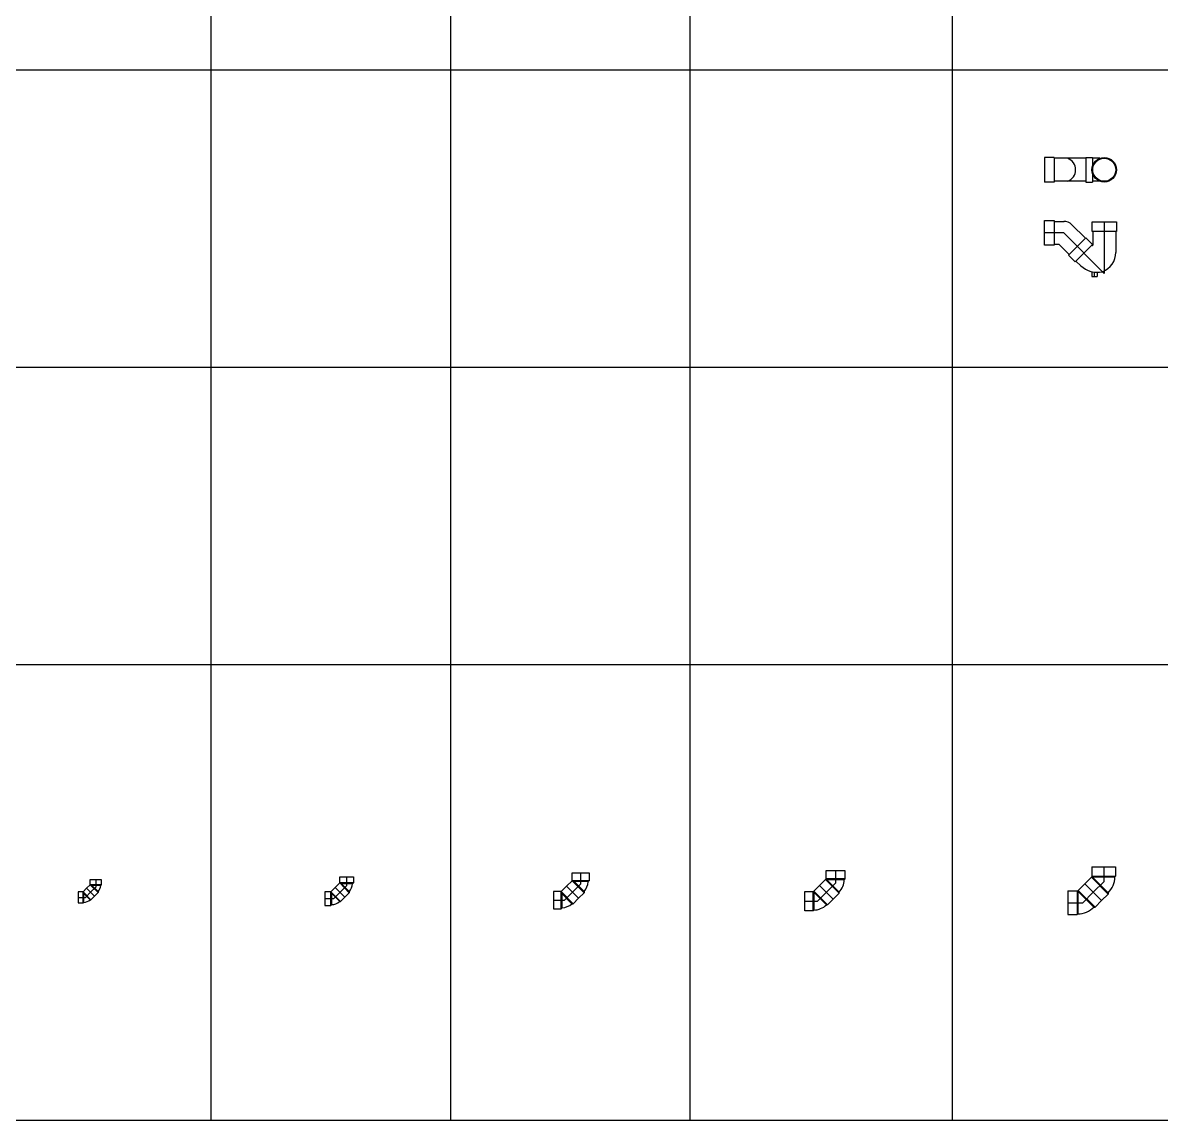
# Model space of a CAD drawing. Header units: millimetres. Extents: x 1218 to 72853, y -34712 to 16286.
# Drawn here: x 4288 to 7358, y 4170 to 7131 of the extents above; entities that cross this region are included whole.
import ezdxf

# ---------------------------------------------------------------- set-up
doc = ezdxf.new("R2010")
doc.units = ezdxf.units.MM
doc.linetypes.add('CENTER', pattern=[50.8, 31.75, -6.35, 6.35, -6.35])
doc.styles.get("Standard").update_dxf_attribs({"font": 'arial.ttf'})

# ---------------------------------------------------------------- blocks, each defined once
blk = doc.blocks.new('CONTHO-D60 uPVC')
for p, q in [((32, 156.1), (-32, 156.1)), ((-32, 131.1), (-32, 156.1)), ((32, 131.1), (32, 156.1)), ((32, 131.1), (-32, 131.1)), ((-30, 48.1), (-30, 131.1)), ((30, 48.1), (30, 131.1)), ((32, 48.1), (-32, 48.1)), ((-32, 48.1), (-32, 30.4)), ((-10, 30.4), (-32, 30.4)), ((-30, 11.1), (-30, 30.4)), ((32, 30.4), (10, 30.4)), ((30, 11.1), (30, 30.4)), ((32, 48.1), (32, 30.4))]:
    blk.add_line(p, q)
for radius in [32, 30]:
    blk.add_circle((0, 0), radius)
blk.add_arc((0, 106.6), 31.8, 199.4712, 340.5288)
at = {"flags": 1}
blk.add_attdef('AMC', (0, 131.1), '', height=0.5, dxfattribs=at)
blk = doc.blocks.new('CONTHODUNG-D60 uPVC')
at = {"ltscale": 100}
for p, q in [((-25, 30), (1.2, 30)), ((20.3, 22.1), (56.6, -14.1)), ((76.1, 3.9), (76.1, -32.4)), ((136.1, 3.9), (136.1, -51.1)), ((-25, -30), (-12.4, -30)), ((-12.4, -30), (14.1, -56.6)), ((75.2, -32.8), (74.2, -31.8)), ((44.5, -85.9), (31.8, -74.2)), ((73.2, -101.4), (73.2, -114.3)), ((73.2, -114.3), (87.2, -114.3)), ((87.2, -103.1), (87.2, -114.3))]:
    blk.add_line(p, q, dxfattribs=at)
at = {"color": 8, "linetype": 'CENTER', "ltscale": 20}
for p, q in [((0, 0), (-50, 0)), ((106.1, -106.1), (0, 0)), ((106.1, 28.9), (106.1, -106.1)), ((80.2, -114.3), (80.2, -102.6))]:
    blk.add_line(p, q, dxfattribs=at)
at = {"ltscale": 100}
for points in [[(-25, 32), (-25, -32), (-50, -32), (-50, 32)], [(74.1, 28.9), (138.1, 28.9), (138.1, 3.9), (74.1, 3.9)], [(12.7, -58), (58, -12.7), (75.7, -30.4), (30.4, -75.7)]]:
    blk.add_lwpolyline(points, close=True, dxfattribs=at)
for centre, radius, start, end in [((0.6, 1.5), 28.5, 43.7558, 91.2442), ((75.6, -32.4), 0.5, 225, 0), ((82.1, -51.2), 54, 291.1039, 0.1294), ((87.7, -40.1), 63, 226.7252, 282.6503)]:
    blk.add_arc(centre, radius, start, end, dxfattribs=at)
at = {"flags": 1}
blk.add_attdef('AMC', (-25, 0), '', height=0.5, dxfattribs=at)
blk = doc.blocks.new('2CO45-D27 uPVC')
at = {"color": 8}
for p, q in [((15, 34.2), (-15, 34.2)), ((6.2, 13), (-15, 34.2)), ((10.5, 32.5), (-10.9, 32.5)), ((5.2, 16.4), (-10.9, 32.5)), ((-34.2, -15), (-34.2, 15)), ((-13, -6.2), (-34.2, 15)), ((-32.5, -10.5), (-32.5, 10.9)), ((-16.4, -5.2), (-32.5, 10.9))]:
    blk.add_line(p, q, dxfattribs=at)
for points in [[(6.2, 15.4), (6.2, 13), (-3.4, 3.4), (-24.6, 24.6), (-15, 34.2), (-15, 47.8), (15, 47.8), (15, 34.2), (13.3, 32.5)], [(-15.4, -6.2), (-13, -6.2), (-3.4, 3.4), (-24.6, 24.6), (-34.2, 15), (-47.8, 15), (-47.8, -15), (-34.2, -15), (-32.5, -13.3)]]:
    blk.add_lwpolyline(points)
at = {"color": 8, "linetype": 'CENTER'}
for points in [[(0, 47.8), (0, 28), (-14, 14)], [(-47.8, 0), (-28, 0), (-14, 14)]]:
    blk.add_lwpolyline(points, dxfattribs=at)
for centre, start, end in [((-14.4, 34), 317.8832, 356.8653), ((-34, 14.4), 273.1347, 312.1168)]:
    blk.add_arc(centre, 27.9, start, end)
at = {"color": 8}
for points, knots in [([(-10.9, 32.5), (-11.2, 32.6), (-11.4, 32.7), (-12, 33), (-12.3, 33.1), (-12.9, 33.4), (-13.2, 33.5), (-13.7, 33.7), (-13.9, 33.8), (-14.3, 33.9), (-14.5, 34), (-14.7, 34.1), (-14.8, 34.1), (-15, 34.2), (-15, 34.2), (-15, 34.2)], [2.849445, 2.849445, 2.849445, 2.849445, 4.160717, 4.160717, 6.241076, 6.241076, 8.321435, 8.321435, 10.281148, 10.281148, 12.240862, 12.240862, 14.200576, 14.200576, 16.16029, 16.16029, 16.16029, 16.16029]), ([(13.4, 32.5), (13.4, 32.5), (13.4, 32.5), (13.3, 32.5), (13.2, 32.5), (13.1, 32.5), (12.9, 32.5), (12.7, 32.5), (12.6, 32.5), (12.2, 32.5), (12.1, 32.5), (11.7, 32.5), (11.4, 32.5), (11, 32.5), (10.8, 32.5), (10.5, 32.5)], [119.606602, 119.606602, 119.606602, 119.606602, 121.456409, 121.456409, 123.306217, 123.306217, 125.156024, 125.156024, 127.005832, 127.005832, 128.857042, 128.857042, 130.708253, 130.708253, 132.276698, 132.276698, 132.276698, 132.276698]), ([(-32.5, 10.9), (-32.6, 11.2), (-32.7, 11.4), (-33, 12), (-33.1, 12.3), (-33.4, 12.9), (-33.5, 13.2), (-33.7, 13.7), (-33.8, 13.9), (-33.9, 14.3), (-34, 14.5), (-34.1, 14.7), (-34.1, 14.8), (-34.2, 15), (-34.2, 15), (-34.2, 15)], [2.849445, 2.849445, 2.849445, 2.849445, 4.160717, 4.160717, 6.241076, 6.241076, 8.321435, 8.321435, 10.281148, 10.281148, 12.240862, 12.240862, 14.200576, 14.200576, 16.16029, 16.16029, 16.16029, 16.16029]), ([(5.2, 16.4), (5.3, 16.2), (5.4, 16.1), (5.6, 16), (5.7, 15.8), (5.9, 15.7), (6, 15.6), (6.1, 15.5), (6.2, 15.4), (6.2, 15.4), (6.2, 15.4), (6.2, 15.4)], [110.485651, 110.485651, 110.485651, 110.485651, 111.980659, 111.980659, 113.830682, 113.830682, 115.680705, 115.680705, 117.530728, 117.530728, 119.38075, 119.38075, 119.38075, 119.38075]), ([(-32.5, -13.4), (-32.5, -13.4), (-32.5, -13.4), (-32.5, -13.3), (-32.5, -13.2), (-32.5, -13.1), (-32.5, -12.9), (-32.5, -12.7), (-32.5, -12.6), (-32.5, -12.2), (-32.5, -12.1), (-32.5, -11.7), (-32.5, -11.4), (-32.5, -11), (-32.5, -10.8), (-32.5, -10.5)], [119.606602, 119.606602, 119.606602, 119.606602, 121.456409, 121.456409, 123.306217, 123.306217, 125.156024, 125.156024, 127.005832, 127.005832, 128.857042, 128.857042, 130.708253, 130.708253, 132.276698, 132.276698, 132.276698, 132.276698]), ([(-16.4, -5.2), (-16.2, -5.3), (-16.1, -5.4), (-16, -5.6), (-15.8, -5.7), (-15.7, -5.9), (-15.6, -6), (-15.5, -6.1), (-15.4, -6.2), (-15.4, -6.2), (-15.4, -6.2), (-15.4, -6.2)], [110.485651, 110.485651, 110.485651, 110.485651, 111.980659, 111.980659, 113.830682, 113.830682, 115.680705, 115.680705, 117.530728, 117.530728, 119.38075, 119.38075, 119.38075, 119.38075])]:
    blk.add_open_spline(points, degree=3, knots=knots, dxfattribs=at)
at = {"flags": 1}
for p in [(0, 34.2), (-34.2, -0.1)]:
    blk.add_attdef('AMC', p, '', height=0.5, dxfattribs=at)
blk = doc.blocks.new('2CO45-D34 uPVC')
at = {"color": 8}
for p, q in [((18.4, 42), (-18.4, 42)), ((7.6, 15.9), (-18.4, 42)), ((12.9, 39.9), (-13.4, 39.9)), ((6.4, 20.1), (-13.4, 39.9)), ((-42, -18.4), (-42, 18.4)), ((-15.9, -7.6), (-42, 18.4)), ((-39.9, -12.9), (-39.9, 13.4)), ((-20.1, -6.4), (-39.9, 13.4))]:
    blk.add_line(p, q, dxfattribs=at)
for points in [[(7.6, 18.9), (7.6, 15.9), (-4.2, 4.2), (-30.2, 30.2), (-18.4, 42), (-18.4, 58.6), (18.4, 58.6), (18.4, 42), (16.3, 39.9)], [(-18.9, -7.6), (-15.9, -7.6), (-4.2, 4.2), (-30.2, 30.2), (-42, 18.4), (-58.6, 18.4), (-58.6, -18.4), (-42, -18.4), (-39.9, -16.3)]]:
    blk.add_lwpolyline(points)
at = {"color": 8, "linetype": 'CENTER'}
for points in [[(0, 58.6), (0, 34.3), (-17.2, 17.2)], [(-58.6, 0), (-34.3, 0), (-17.2, 17.2)]]:
    blk.add_lwpolyline(points, dxfattribs=at)
for centre, start, end in [((-17.7, 41.8), 317.8832, 356.8653), ((-41.8, 17.7), 273.1347, 312.1168)]:
    blk.add_arc(centre, 34.2, start, end)
at = {"color": 8}
for points, knots in [([(-13.4, 39.9), (-13.7, 40), (-14, 40.1), (-14.7, 40.4), (-15.1, 40.6), (-15.9, 40.9), (-16.2, 41.1), (-16.8, 41.3), (-17.1, 41.4), (-17.5, 41.6), (-17.7, 41.7), (-18.1, 41.8), (-18.2, 41.9), (-18.4, 41.9), (-18.4, 42), (-18.4, 42)], [2.849445, 2.849445, 2.849445, 2.849445, 4.160717, 4.160717, 6.241076, 6.241076, 8.321435, 8.321435, 10.281148, 10.281148, 12.240862, 12.240862, 14.200576, 14.200576, 16.16029, 16.16029, 16.16029, 16.16029]), ([(16.4, 39.9), (16.4, 39.9), (16.4, 39.9), (16.3, 39.9), (16.2, 39.9), (16, 39.9), (15.9, 39.9), (15.6, 39.9), (15.4, 39.9), (15, 39.9), (14.8, 39.9), (14.3, 39.9), (14, 39.9), (13.5, 39.9), (13.2, 39.9), (12.9, 39.9)], [119.606602, 119.606602, 119.606602, 119.606602, 121.456409, 121.456409, 123.306217, 123.306217, 125.156024, 125.156024, 127.005832, 127.005832, 128.857042, 128.857042, 130.708253, 130.708253, 132.276698, 132.276698, 132.276698, 132.276698]), ([(-39.9, 13.4), (-40, 13.7), (-40.1, 14), (-40.4, 14.7), (-40.6, 15.1), (-40.9, 15.9), (-41.1, 16.2), (-41.3, 16.8), (-41.4, 17.1), (-41.6, 17.5), (-41.7, 17.7), (-41.8, 18.1), (-41.9, 18.2), (-41.9, 18.4), (-42, 18.4), (-42, 18.4)], [2.849445, 2.849445, 2.849445, 2.849445, 4.160717, 4.160717, 6.241076, 6.241076, 8.321435, 8.321435, 10.281148, 10.281148, 12.240862, 12.240862, 14.200576, 14.200576, 16.16029, 16.16029, 16.16029, 16.16029]), ([(6.4, 20.1), (6.6, 19.9), (6.7, 19.8), (6.9, 19.6), (7, 19.4), (7.3, 19.2), (7.4, 19.1), (7.5, 19), (7.6, 18.9), (7.6, 18.9), (7.7, 18.8), (7.7, 18.8)], [110.485651, 110.485651, 110.485651, 110.485651, 111.980659, 111.980659, 113.830682, 113.830682, 115.680705, 115.680705, 117.530728, 117.530728, 119.38075, 119.38075, 119.38075, 119.38075]), ([(-39.9, -16.4), (-39.9, -16.4), (-39.9, -16.4), (-39.9, -16.3), (-39.9, -16.2), (-39.9, -16), (-39.9, -15.9), (-39.9, -15.6), (-39.9, -15.4), (-39.9, -15), (-39.9, -14.8), (-39.9, -14.3), (-39.9, -14), (-39.9, -13.5), (-39.9, -13.2), (-39.9, -12.9)], [119.606602, 119.606602, 119.606602, 119.606602, 121.456409, 121.456409, 123.306217, 123.306217, 125.156024, 125.156024, 127.005832, 127.005832, 128.857042, 128.857042, 130.708253, 130.708253, 132.276698, 132.276698, 132.276698, 132.276698]), ([(-20.1, -6.4), (-19.9, -6.6), (-19.8, -6.7), (-19.6, -6.9), (-19.4, -7), (-19.2, -7.3), (-19.1, -7.4), (-19, -7.5), (-18.9, -7.6), (-18.9, -7.6), (-18.8, -7.7), (-18.8, -7.7)], [110.485651, 110.485651, 110.485651, 110.485651, 111.980659, 111.980659, 113.830682, 113.830682, 115.680705, 115.680705, 117.530728, 117.530728, 119.38075, 119.38075, 119.38075, 119.38075])]:
    blk.add_open_spline(points, degree=3, knots=knots, dxfattribs=at)
at = {"flags": 1}
for p in [(0, 42), (-42, 0)]:
    blk.add_attdef('AMC', p, '', height=0.5, dxfattribs=at)
blk = doc.blocks.new('2CO45-D42 uPVC')
at = {"color": 8}
for p, q in [((23, 52.5), (-23, 52.5)), ((9.5, 19.9), (-23, 52.5)), ((16.2, 49.9), (-16.8, 49.9)), ((8, 25.1), (-16.8, 49.9)), ((-52.5, -23), (-52.5, 23)), ((-19.9, -9.5), (-52.5, 23)), ((-49.9, -16.2), (-49.9, 16.8)), ((-25.1, -8), (-49.9, 16.8))]:
    blk.add_line(p, q, dxfattribs=at)
for points in [[(9.5, 23.6), (9.5, 19.9), (-5.2, 5.2), (-37.7, 37.7), (-23, 52.5), (-23, 73.3), (23, 73.3), (23, 52.5), (20.4, 49.9)], [(-23.6, -9.5), (-19.9, -9.5), (-5.2, 5.2), (-37.7, 37.7), (-52.5, 23), (-73.3, 23), (-73.3, -23), (-52.5, -23), (-49.9, -20.4)]]:
    blk.add_lwpolyline(points)
at = {"color": 8, "linetype": 'CENTER'}
for points in [[(0, 73.3), (0, 42.9), (-21.5, 21.5)], [(-73.3, 0), (-42.9, 0), (-21.5, 21.5)]]:
    blk.add_lwpolyline(points, dxfattribs=at)
for centre, start, end in [((-22.1, 52.2), 317.8832, 356.8653), ((-52.2, 22.1), 273.1347, 312.1168)]:
    blk.add_arc(centre, 42.7, start, end)
at = {"color": 8}
for points, knots in [([(-16.8, 49.9), (-17.1, 50), (-17.5, 50.2), (-18.4, 50.5), (-18.9, 50.8), (-19.8, 51.1), (-20.3, 51.3), (-21, 51.6), (-21.3, 51.8), (-21.9, 52), (-22.2, 52.1), (-22.6, 52.3), (-22.7, 52.4), (-23, 52.4), (-23, 52.5), (-23, 52.5)], [2.849445, 2.849445, 2.849445, 2.849445, 4.160717, 4.160717, 6.241076, 6.241076, 8.321435, 8.321435, 10.281148, 10.281148, 12.240862, 12.240862, 14.200576, 14.200576, 16.16029, 16.16029, 16.16029, 16.16029]), ([(20.5, 49.9), (20.5, 49.9), (20.5, 49.9), (20.4, 49.9), (20.3, 49.9), (20, 49.9), (19.9, 49.9), (19.5, 49.9), (19.2, 49.9), (18.8, 49.9), (18.5, 49.9), (17.9, 49.9), (17.5, 49.9), (16.8, 49.9), (16.5, 49.9), (16.2, 49.9)], [119.606602, 119.606602, 119.606602, 119.606602, 121.456409, 121.456409, 123.306217, 123.306217, 125.156024, 125.156024, 127.005832, 127.005832, 128.857042, 128.857042, 130.708253, 130.708253, 132.276698, 132.276698, 132.276698, 132.276698]), ([(-49.9, 16.8), (-50, 17.1), (-50.2, 17.5), (-50.5, 18.4), (-50.8, 18.9), (-51.1, 19.8), (-51.3, 20.3), (-51.6, 21), (-51.8, 21.3), (-52, 21.9), (-52.1, 22.2), (-52.3, 22.6), (-52.4, 22.7), (-52.4, 23), (-52.5, 23), (-52.5, 23)], [2.849445, 2.849445, 2.849445, 2.849445, 4.160717, 4.160717, 6.241076, 6.241076, 8.321435, 8.321435, 10.281148, 10.281148, 12.240862, 12.240862, 14.200576, 14.200576, 16.16029, 16.16029, 16.16029, 16.16029]), ([(8, 25.1), (8.2, 24.9), (8.4, 24.8), (8.7, 24.5), (8.8, 24.3), (9.1, 24), (9.2, 23.9), (9.4, 23.7), (9.5, 23.7), (9.5, 23.6), (9.6, 23.5), (9.6, 23.5)], [110.485651, 110.485651, 110.485651, 110.485651, 111.980659, 111.980659, 113.830682, 113.830682, 115.680705, 115.680705, 117.530728, 117.530728, 119.38075, 119.38075, 119.38075, 119.38075]), ([(-49.9, -20.5), (-49.9, -20.5), (-49.9, -20.5), (-49.9, -20.4), (-49.9, -20.3), (-49.9, -20), (-49.9, -19.9), (-49.9, -19.5), (-49.9, -19.2), (-49.9, -18.8), (-49.9, -18.5), (-49.9, -17.9), (-49.9, -17.5), (-49.9, -16.8), (-49.9, -16.5), (-49.9, -16.2)], [119.606602, 119.606602, 119.606602, 119.606602, 121.456409, 121.456409, 123.306217, 123.306217, 125.156024, 125.156024, 127.005832, 127.005832, 128.857042, 128.857042, 130.708253, 130.708253, 132.276698, 132.276698, 132.276698, 132.276698]), ([(-25.1, -8), (-24.9, -8.2), (-24.8, -8.4), (-24.5, -8.7), (-24.3, -8.8), (-24, -9.1), (-23.9, -9.2), (-23.7, -9.4), (-23.7, -9.5), (-23.6, -9.5), (-23.5, -9.6), (-23.5, -9.6)], [110.485651, 110.485651, 110.485651, 110.485651, 111.980659, 111.980659, 113.830682, 113.830682, 115.680705, 115.680705, 117.530728, 117.530728, 119.38075, 119.38075, 119.38075, 119.38075])]:
    blk.add_open_spline(points, degree=3, knots=knots, dxfattribs=at)
at = {"flags": 1}
for p in [(0, 52.5), (-52.5, 0)]:
    blk.add_attdef('AMC', p, '', height=0.5, dxfattribs=at)
blk = doc.blocks.new('2CO45-D49 uPVC')
at = {"color": 8}
for p, q in [((0, 82.1), (0, 48.1)), ((-26.9, 58), (9.9, 21.2)), ((26, 60.1), (-26, 60.1)), ((-24, 58.1), (24, 58.1)), ((-24, 58), (9.9, 24)), ((-24, 24), (0, 48.1)), ((-82.1, 0), (-48.1, 0)), ((-60.1, -26), (-60.1, 26)), ((-58.1, 24), (-58.1, -24)), ((-58, 26.9), (-21.2, -9.9)), ((-58, 24), (-24, -9.9)), ((-24, 24), (-48.1, 0))]:
    blk.add_line(p, q, dxfattribs=at)
for points in [[(24, 58.1), (26, 60.1), (26, 82.1), (-26, 82.1), (-26, 60.1), (-24, 58.1)], [(-58, 24), (-58, 26.9), (-42.4, 42.4), (-5.7, 5.7), (-21.2, -9.9), (-24, -9.9)], [(-24, 58), (-26.9, 58), (-42.4, 42.4), (-5.7, 5.7), (9.9, 21.2), (9.9, 24)], [(-58.1, -24), (-60.1, -26), (-82.1, -26), (-82.1, 26), (-60.1, 26), (-58.1, 24)]]:
    blk.add_lwpolyline(points)
for centre, radius, start, end in [((-24.1, 58.1), 0.142, 315, 0), ((-24.1, 58.1), 48.1, 315, 0), ((-58.1, 24.1), 0.142, 270, 315), ((-58.1, 24.1), 48.1, 270, 315)]:
    blk.add_arc(centre, radius, start, end)
at = {"flags": 1}
for p in [(0, 60.1), (-60.1, 0)]:
    blk.add_attdef('AMC', p, '', height=0.5, dxfattribs=at)
blk = doc.blocks.new('2CO45-D60 uPVC')
for p, q in [((-32, 96.6), (-32, 71.6)), ((-32, 96.6), (32, 96.6)), ((32, 96.6), (32, 71.6)), ((-33.2, 68.6), (-50.9, 50.9)), ((-96.6, 32), (-71.6, 32)), ((-96.6, 32), (-96.6, -32)), ((-68.6, 33.2), (-50.9, 50.9)), ((-50.9, 50.9), (-5.7, 5.7)), ((-50.9, 50.9), (-5.7, 5.7)), ((-23.3, -12), (-5.7, 5.7)), ((12, 23.3), (-5.7, 5.7)), ((12, 26.2), (12, 23.3)), ((-26.2, -12), (-23.3, -12)), ((-96.6, -32), (-71.6, -32))]:
    blk.add_line(p, q)
at = {"color": 8}
for p, q in [((0, 96.6), (0, 56.6)), ((-30.4, 68.6), (-33.2, 68.6)), ((-33.2, 68.6), (12, 23.3)), ((-30, 69.6), (-32, 71.6)), ((-32, 71.6), (32, 71.6)), ((-30.4, 68.6), (12, 26.2)), ((-30, 69.6), (30, 69.6)), ((30, 69.6), (32, 71.6)), ((-69.6, 30), (-71.6, 32)), ((-71.6, 32), (-71.6, -32)), ((-68.6, 30.4), (-68.6, 33.2)), ((-68.6, 33.2), (-23.3, -12)), ((-28.3, 28.3), (0, 56.6)), ((-96.6, 0), (-56.6, 0)), ((-69.6, 30), (-69.6, -30)), ((-68.6, 30.4), (-26.2, -12)), ((-28.3, 28.3), (-56.6, 0)), ((-69.6, -30), (-71.6, -32))]:
    blk.add_line(p, q, dxfattribs=at)
for centre, start, end in [((-31.4, 69.6), 315, 0), ((-69.6, 31.4), 270, 315)]:
    blk.add_arc(centre, 1.38, start, end, dxfattribs=at)
for centre, start, end in [((-31.4, 69.6), 315, 0), ((-69.6, 31.4), 270, 315)]:
    blk.add_arc(centre, 61.4, start, end)
at = {"flags": 1}
for p in [(0, 71.6), (-71.6, 0)]:
    blk.add_attdef('AMC', p, '', height=0.5, dxfattribs=at)

msp = doc.modelspace()

# ---------------------------------------------------------------- linework, layer by layer
for p, q in [((4795.1, 14596.4), (4795.1, 4170.5)), ((5441.1, 14596.4), (5441.1, 4170.5)), ((6087, 14596.4), (6087, 4170.5)), ((6794.1, 14596.4), (6794.1, 4170.5)), ((2141.9, 7003.8), (12983.4, 7003.8)), ((2141.9, 6202), (12983.4, 6202)), ((2141.9, 5400.1), (12983.4, 5400.1)), ((2141.9, 4170.5), (12983.4, 4170.5))]:
    msp.add_line(p, q)

# ---------------------------------------------------------------- block references
at = {"xscale": 1.03125, "yscale": 1.03125, "zscale": 1.03125, "rotation": 90}
msp.add_blockref('CONTHO-D60 uPVC', (7204, 6734.6), dxfattribs=at)
at = {"xscale": 1.03125, "yscale": 1.03125, "zscale": 1.03125}
msp.add_blockref('CONTHODUNG-D60 uPVC', (7094.7, 6564.4), dxfattribs=at)
for name, p in [('2CO45-D60 uPVC', (7202.5, 4757.4)), ('2CO45-D34 uPVC', (5160.8, 4768.5)), ('2CO45-D42 uPVC', (5791.9, 4764.2)), ('2CO45-D49 uPVC', (6479, 4761.6)), ('2CO45-D27 uPVC', (4484.6, 4771.7))]:
    msp.add_blockref(name, p)

doc.saveas('drawing.dxf')
